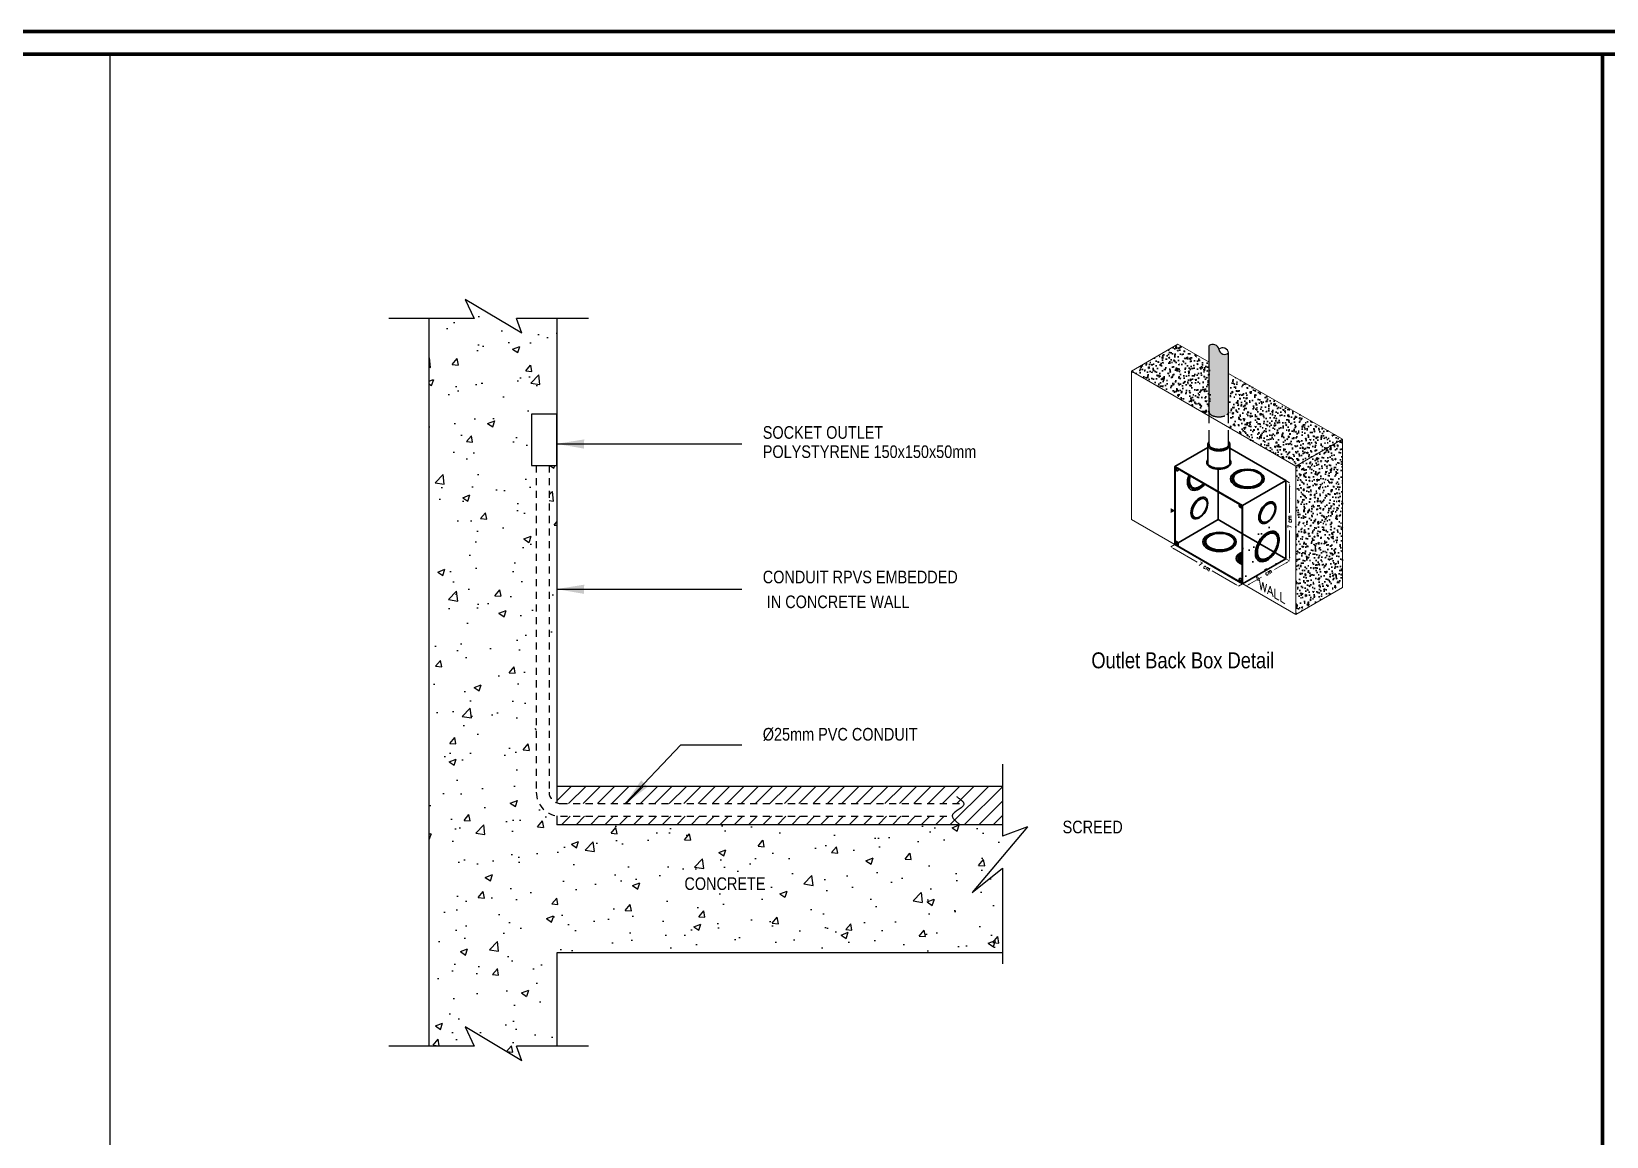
# Model space of a CAD drawing. Extents: x -508 to 92, y -98 to -31.
# Drawn here: x -456.91 to -428.89, y -50.81 to -31.14 of the extents above; entities that cross this region are included whole.
import ezdxf

# ---------------------------------------------------------------- set-up
doc = ezdxf.new("R2010")
doc.units = 0
doc.header["$MEASUREMENT"] = 0
for name, pattern in [('CENTER2', [1.125, 0.75, -0.125, 0.125, -0.125]), ('DASHED', [19.049999999999997, 12.7, -6.349999999999998]), ('HIDDEN', [0.375, 0.25, -0.125]), ('HIDDEN2', [0.1875, 0.125, -0.0625])]:
    doc.linetypes.add(name, pattern=pattern)
doc.layers.get('0').update_dxf_attribs({"linetype": 'CONTINUOUS', "lineweight": 30})
for name, color, linetype, lineweight in [('1', 1, 'CONTINUOUS', 0), ('Dim', 142, 'CONTINUOUS', 0), ('text', 72, 'CONTINUOUS', 15), ('UG-BORDER', 20, 'CONTINUOUS', 80)]:
    doc.layers.add(name, color=color, linetype=linetype, lineweight=lineweight)
for name, color, linetype in [('arch', 31, 'CONTINUOUS'), ('conduit', 5, 'HIDDEN'), ('E-P-TXT', 11, 'CONTINUOUS'), ('HATCH', 7, 'CONTINUOUS'), ('LEADEER', 6, 'CONTINUOUS'), ('POWER-EWL-B', 5, 'CONTINUOUS'), ('POWER-EWP-B', 5, 'CENTER2'), ('section-text', 3, 'CONTINUOUS'), ('TXT', 5, 'CONTINUOUS')]:
    doc.layers.add(name, color=color, linetype=linetype)
doc.styles.add('CT-G$0$ROMANC', font='romanc')
doc.styles.add('D', font='romand9.shx', dxfattribs={"width": 0.8})
doc.styles.add('TECHNIC', font='')
doc.styles.get('TECHNIC').set_extended_font_data('Technic')
pattern_1 = [(94.99999999999979, (-424.4414310652209, -38.9812797007227), (0.3836502917401128, 0.3219208181133966), [0.05216873825802901, -0.5738561208383189]), (40, (-424.4414310652209, -38.9812797007227), (-0.4382119531363176, 0.3017218274806567), [0.0417349906064236, -0.4590848966706589]), (145.4514, (-424.4094602106578, -38.95445296456498), (-0.0545611747667438, 0.6236426830091072), [0.04433660384836099, -0.4877026576347998]), (91.18419999999907, (-424.5398013815947, -38.88290938459448), (0.6063349861748553, 0.4435134083500191), [0.0782531073870442, -0.8607841812574848]), (141.6356, (-424.4892734433542, -38.84594996581626), (-0.0194060854638122, 0.9388367446445148), [0.0665049078592909, -0.7315538695942254]), (36.18420000000003, (-424.5398013815947, -38.88290938459448), (-0.0194068185390627, 0.9388367296970502), [0.0626024859096354, -0.6886273450059889]), (66, (-424.4660236444373, -38.85831680554203), (0.4916184153846274, 0.0955609394144929), [0.0521687382580293, -0.5738561208383202]), (11.00000000000002, (-424.4660236444373, -38.85831680554203), (-0.2369911655161409, 0.4763412269761187), [0.0417349906064236, -0.4590848966706589]), (116.4514, (-424.4250554383152, -38.85035342006215), (0.2546276936233813, 0.5719019631919116), [0.04433660384836099, -0.4877026576347996]), (82.50000000000001, (-424.4414310652209, -38.9812797007227), (-0.1577535243060165, 0.1697152124353776), [0, -0.4535202312564629, 0, -0.4660407284383905, 0, -0.4608238546125875]), (52.49999999999999, (-424.4414310652209, -38.9812797007227), (-0.06460085617351, 0.3233831920738202), [0, -0.2657127735275634, 0, -0.4430864836048637, 0, -0.1756347521353659]), (12.5, (-424.5511139681421, -39.09096260348036), (0.2736550586243909, 0.2514677599728381), [0, -0.1738957941934316, 0, -0.5425548778835065, 0, -0.7199285879608056]), (2.499999999999994, (-424.6002991262474, -39.14014776158541), (0.2376042456672732, 0.3360778333547612), [0, -0.2260645324514611, 0, -0.3603120855687903, 0, -0.5112536349286892])]
pattern_2 = [(94.99999999999984, (-425.148294003861, -38.80344491192628), (0.1534601166960453, 0.1287683272453586), [0.0208674953032118, -0.2295424483353296]), (40, (-425.148294003861, -38.80344491192628), (-0.175284781254527, 0.1206887309922628), [0.0166939962425694, -0.1836339586682636]), (145.4514, (-425.1355056620356, -38.79271421731579), (-0.0218244699066976, 0.2494570732036429), [0.0177346415393444, -0.1950810630539198]), (91.18419999999912, (-425.1876421303779, -38.76409678540952), (0.2425339944699421, 0.1774053633400077), [0.0313012429548177, -0.3443136725029939]), (141.6356, (-425.1674309549178, -38.74931301796377), (-0.007762434185524999, 0.3755346978578062), [0.0266019631437164, -0.2926215478376904]), (36.18420000000003, (-425.1876421303779, -38.76409678540952), (-0.0077627274156252, 0.3755346918788203), [0.0250409943638542, -0.2754509380023955]), (66, (-425.1581310357766, -38.7542597537394), (0.1966473661538512, 0.0382243757657973), [0.0208674953032118, -0.229542448335328]), (11.00000000000002, (-425.1581310357766, -38.7542597537394), (-0.0947964662064565, 0.1905364907904475), [0.0166939962425694, -0.1836339586682636]), (116.4514, (-425.1417437532295, -38.75107439959661), (0.1018510774493526, 0.2287607852767647), [0.0177346415393444, -0.1950810630539197]), (82.50000000000001, (-425.148294003861, -38.80344491192628), (-0.0631014097224067, 0.067886084974151), [0, -0.181408092502586, 0, -0.1864162913753568, 0, -0.1843295418450356]), (52.49999999999999, (-425.148294003861, -38.80344491192628), (-0.0258403424694041, 0.1293532768295281), [0, -0.1062851094110253, 0, -0.1772345934419454, 0, -0.0702539008541464]), (12.5, (-425.1921671648002, -38.8473180729475), (0.1094620234497563, 0.1005871039891353), [0, -0.0695583176773727, 0, -0.2170219511534026, 0, -0.2879714351843227]), (2.499999999999994, (-425.2118412284682, -38.86699213620584), (0.0950416982669091, 0.1344311333419046), [0, -0.0904258129805845, 0, -0.1441248342275161, 0, -0.2045014539714757])]

msp = doc.modelspace()

# ---------------------------------------------------------------- hatches: boundary and pattern name
at = {"linetype": 'Continuous'}
h = msp.add_hatch(dxfattribs=at)
h.set_pattern_fill('AR-CONC', color=8, scale=0.0278233270709491, angle=45, style=0)
h.set_pattern_definition(pattern_2)
h.paths.add_polyline_path([(-435.5930744499499, -37.24319837215319), (-435.5930744499499, -37.82370348088139), (-435.5930744499499, -38.20014051076453), (-434.4191399078034, -38.87791193479754), (-433.5904037061047, -38.39944086540997)])
h.paths.add_polyline_path([(-435.9408660386642, -37.04240080499714), (-436.5164486846076, -36.71008800914247), (-437.3451848869611, -37.18855907844815), (-435.9408660386642, -37.9993429436085), (-435.9408660386642, -37.82370348088139)])
h = msp.add_hatch(color=5)
h.set_gradient(color1=(0, 0, 255), one_color=1, tint=1, name='CYLINDER')
edge = h.paths.add_edge_path()
edge.add_arc((-435.6836534738223, -36.78292164704861), 0.1064581939172063, 188.8318570077895, 310.1898522848087, ccw=False)
edge.add_arc((-435.8973686455058, -36.82450552437206), 0.1114155322528097, 13.09277337031744, 125.9289359222895)
edge.add_line((-435.962745204523, -36.73428730918906), (-435.962745204523, -37.77424606222054))
edge.add_line((-435.962745204523, -37.77424606222054), (-435.962745204523, -37.9068760497189))
edge.add_arc((-435.8931868871734, -37.90687604971889), 0.0695583176773729, 179.9999999999981, 239.8105848661613)
edge.add_ellipse((-435.7888494103298, -37.88717671376202), major_axis=(-0.1962756012860194, 0), ratio=0.577350269189626, start_angle=44.7816991708237, end_angle=135.2183008072884)
edge.add_arc((-435.6845119343049, -37.90687604988268), 0.0695583176773729, 300.1894151147985, 359.9999999999873)
edge.add_line((-435.6149536159726, -37.90687604988268), (-435.6149536159726, -37.77424606238433))
edge.add_line((-435.6149536159726, -37.77424606222054), (-435.6149536159726, -36.86424616162585))
h = msp.add_hatch(dxfattribs=at)
h.set_pattern_fill('AR-CONC', color=8, scale=0.0278233270709491, angle=45, style=0)
h.set_pattern_definition(pattern_2)
h.paths.add_polyline_path([(-434.4191399078034, -38.87791193479754), (-433.5904037061047, -38.39944086540997), (-433.5904037061047, -41.04062001059325), (-434.4191399078034, -41.51909107998091)])
h = msp.add_hatch(dxfattribs=at)
h.set_pattern_fill('ANSI31', color=8, scale=0.0139116635354745, style=0)
h.set_pattern_definition([(45, (-424.4295144058678, -39.087064601893), (-0.0012296289529401, 0.0012296289529401), [])])
h.paths.add_polyline_path([(-436.5650040905114, -40.27214391357666), (-435.3741303512745, -40.95969518782789), (-435.3741303512745, -39.5845926396529), (-436.5650040905114, -38.89704136540166)], flags=16)
h.paths.add_polyline_path([(-436.5719599221156, -40.27615986504261), (-435.3671745190154, -40.97174304189819), (-435.3671745190154, -39.58057668826884), (-436.5719599221156, -38.88499351149514)])
h = msp.add_hatch(color=1)
h.set_gradient(color1=(255, 0, 0), color2=(255, 102, 102), one_color=1, tint=0.699999988079071, name='SPHERICAL')
edge = h.paths.add_edge_path()
edge.add_ellipse((-435.2777963978475, -39.10180053446287), major_axis=(-0.272611817081565, 0), ratio=0.5773502691896251, start_angle=0, end_angle=360)
edge = h.paths.add_edge_path(flags=16)
edge.add_ellipse((-435.2740250222297, -39.09962312967306), major_axis=(-0.2555735785139674, 0), ratio=0.5773502691896243, start_angle=0, end_angle=360)
h = msp.add_hatch(color=1)
h.set_gradient(color1=(255, 0, 0), color2=(255, 102, 102), one_color=1, tint=0.699999988079071, name='SPHERICAL')
edge = h.paths.add_edge_path()
edge.add_ellipse((-436.1362398507893, -39.62346483580707), major_axis=(-0.1064889910474862, -0.1844443429409938), ratio=0.5773502691896282, start_angle=0, end_angle=360)
edge = h.paths.add_edge_path(flags=16)
edge.add_ellipse((-436.1301780441072, -39.62696462110788), major_axis=(-0.0937103121217886, -0.1623110217880747), ratio=0.5773502691896243, start_angle=0, end_angle=360)
h = msp.add_hatch(color=1)
h.set_gradient(color1=(255, 0, 0), color2=(255, 102, 102), one_color=1, tint=0.699999988079071, name='SPHERICAL')
edge = h.paths.add_edge_path()
edge.add_ellipse((-435.7717584134198, -40.22455738259374), major_axis=(-0.272611817081565, 0), ratio=0.5773502691896251, start_angle=0, end_angle=360)
edge = h.paths.add_edge_path(flags=16)
edge.add_ellipse((-435.7679870378022, -40.22237997780393), major_axis=(-0.2555735785139674, 0), ratio=0.5773502691896243, start_angle=0, end_angle=360)
h = msp.add_hatch()
h.set_pattern_fill('AR-CONC', color=8, scale=0.0695583176773727, angle=45, style=0)
h.set_pattern_definition(pattern_1)
edge = h.paths.add_edge_path(flags=17)
edge.add_ellipse((-434.9816431907312, -40.05357324847486), major_axis=(-0.1135875307976294, -0.1967393744477878), ratio=0.577350269189626, start_angle=17.33090495628572, end_angle=342.6690950437149)
edge.add_line((-435.1239104462993, -40.22184515370229), (-435.0562373071176, -40.26091625845961))
h = msp.add_hatch()
h.set_pattern_fill('AR-CONC', color=8, scale=0.0695583176773727, angle=45, style=0)
h.set_pattern_definition(pattern_1)
edge = h.paths.add_edge_path()
edge.add_ellipse((-434.9816431907312, -40.49045316634821), major_axis=(-0.1135875307976294, -0.1967393744477878), ratio=0.577350269189626, start_angle=224.6957614695059, end_angle=495.304238530494, ccw=False)
edge.add_line((-434.9807902174624, -40.30447565610496), (-435.0562373071176, -40.2609162585415))
edge.add_ellipse((-434.9816431907312, -40.05357324847486), major_axis=(-0.1135875307976294, -0.1967393744477878), ratio=0.577350269189626, start_angle=342.66909504371483, end_angle=377.33090495628574, ccw=False)
edge.add_line((-435.1239104462993, -40.22184515370229), (-435.3671745190154, -40.08139657538207))
edge.add_line((-435.3671745190154, -40.08139657562766), (-435.3671745190154, -40.97174304189803))
edge.add_line((-435.3671745190154, -40.97174304189803), (-434.5961118616274, -40.52656980851713))
edge.add_line((-434.5961118616277, -40.52656980851722), (-434.8210084284175, -40.39672571519829))
h = msp.add_hatch(color=1)
h.set_gradient(color1=(255, 0, 0), color2=(255, 102, 102), one_color=1, tint=0.699999988079071, name='SPHERICAL')
edge = h.paths.add_edge_path()
edge.add_ellipse((-435.2645098988473, -40.51598718482499), major_axis=(-0.1874206242435759, 0), ratio=0.5773502691896262, start_angle=305.7952205277658, end_angle=414.2047794722342)
edge.add_line((-435.3741303512745, -40.60375552951215), (-435.3741303512745, -40.42821884030153))
at = {"layer": 'arch'}
h = msp.add_hatch(dxfattribs=at)
h.set_pattern_fill('AR-CONC', color=22, scale=0.1823429562921717, style=0)
h.set_pattern_definition([(50, (79.80600985150373, -813.41714578378), (1.30787342126084, -0.114424098063718), [0.1367572172191287, -1.504329389410413]), (355, (79.80600985150373, -813.41714578378), (-0.253003283604758, 1.371569373585765), [0.1094057737753031, -1.203463511528333]), (100.4514, (79.91499930019097, -813.4266811167063), (1.05487110904491, 1.257144442841152), [0.1162257467922461, -1.278483254830156]), (46.18419999999995, (79.80600985150373, -813.0524598710724), (1.946038878827573, -0.3018122639531949), [0.2051358258286929, -2.256494084115621]), (96.63559999999987, (79.96817974176359, -813.0776109949085), (1.704291608657899, 1.776235323570223), [0.1743386256586582, -1.917724575909069]), (351.1842000000001, (79.80600985150373, -813.0524598710724), (1.70429022209457, 1.776236654719175), [0.1641086606629548, -1.8051952672925]), (20.99999999999998, (79.98835280793935, -813.1436313492904), (1.088417965149256, -0.7341471878299246), [0.1367572172191287, -1.504329389410413]), (326, (79.98835280793935, -813.1436313492904), (0.4436683693379227, 1.322260029692445), [0.109405773775303, -1.203463511528333]), (71.45140000000002, (80.07905426624892, -813.2048103395722), (1.532086780391282, 0.5881116426447527), [0.1162257467922467, -1.278483254830165]), (37.49999999999999, (79.80600985150373, -813.41714578378), (0.0221726396663986, 0.6070084943909544), [0, -1.188876075024958, 0, -1.22169780715755, 0, -1.208022085435637]), (7.499999999999996, (79.80600985150373, -813.41714578378), (0.4796887716761558, 0.719181975408857), [0, -0.696550093036096, 0, -1.161524631581133, 0, -0.4604159646377338]), (327.5, (79.39938505906434, -813.41714578378), (0.9733876114676612, -0.0411272199083757), [0, -0.4558573907304296, 0, -1.422275059078937, 0, -1.887249597623975]), (317.5, (79.21704210279267, -813.41714578378), (1.063398901865977, 0.1825343841805043), [0, -0.592614607949558, 0, -0.9445365135934488, 0, -1.340220728747461])])
h.paths.add_polyline_path([(-447.9339209028876, -38.86567433738185), (-448.0211644386502, -38.86567433738185), (-448.0211644386502, -37.95395955593996), (-447.5653070480523, -37.95395955593996), (-447.5653070480523, -36.25131663482681), (-448.2838892717688, -36.25131663482681), (-448.1879490187858, -36.51321642908624), (-449.201764039356, -35.91125198599634), (-449.0363275386997, -36.25131663482681), (-449.8445940016977, -36.25131663482681), (-449.8445940016977, -49.20103545248378), (-449.0363275386997, -49.20103545248378), (-449.201764039356, -48.86097080365323), (-448.1879490187858, -49.46293524690698), (-448.2838892717688, -49.20103545248378), (-447.5653070480523, -49.20103545248378), (-447.5653070480523, -47.54100997945989), (-439.6404823781862, -47.54100997945989), (-439.6404823781862, -46.036205479758), (-440.1754747096865, -46.46766777908815), (-439.1911491986443, -45.29935355932501), (-439.6404823781862, -45.46429328521554), (-439.6404823781862, -45.2617230258143), (-447.5653070480523, -45.2617230258143), (-447.5653070480523, -45.1054210868792, -0.3737130491059632), (-447.9339209028876, -44.68112132944071)])
h.paths.add_polyline_path([(-447.5653070480523, -38.86567433738185), (-447.7059922076705, -38.86567433738185), (-447.7059922076705, -44.68112132944071, 0.3279448362681312), (-447.5653070480523, -44.87254800278789)], flags=17)
h.paths.add_polyline_path([(-445.2220433051755, -46.46816572554379), (-443.877915227111, -46.46816572554379), (-443.877915227111, -46.19465129113577), (-445.2220433051755, -46.19465129113577)], flags=24)
h = msp.add_hatch(dxfattribs=at)
h.set_pattern_fill('ANSI31', color=256, scale=0.0569821738413037, style=0)
h.set_pattern_definition([(45, (-482.951035125406, -44.39869050711189), (-0.1279286288575485, 0.1279286288575485), [])])
edge = h.paths.add_edge_path()
edge.add_line((-439.6404823781862, -44.57793693967146), (-446.0599725477753, -44.57793693967146))
edge.add_line((-446.0599725477753, -44.57793693967146), (-446.346202851294, -44.88169858145451))
edge.add_line((-446.346202851294, -44.88169858145451), (-440.3280844357431, -44.88169858145451))
edge.add_spline(control_points=[(-440.3280844357431, -44.88169858145451), (-440.3265772678396, -44.88780362363596), (-440.3228405351645, -44.9594702975537), (-440.5285070923262, -45.02740000956862), (-440.532905010466, -45.10306356466813), (-440.5320969645101, -45.10962727675357)], knot_values=[116.6264588697041, 116.6264588697041, 116.6264588697041, 116.6264588697041, 134.6570537592188, 330.2516487712443, 348.5733283204503, 348.5733283204503, 348.5733283204503, 348.5733283204503], degree=3, periodic=0)
edge.add_line((-440.5320969645101, -45.10962727675357), (-447.5054149563119, -45.10962727675357))
edge.add_arc((-447.5054149563117, -44.68112132944071), 0.4285059472866699, 261.9654874948453, 269.9999999999993, ccw=False)
edge.add_line((-447.5653070480523, -45.1054210868792), (-447.5653070480523, -45.26172302581422))
edge.add_line((-447.5653070480523, -45.2617230258143), (-439.6404823781862, -45.2617230258143))
edge.add_line((-439.6404823781862, -45.2617230258143), (-439.6404823781862, -44.57793693975336))
h.paths.add_polyline_path([(-446.0599725477753, -44.57793693967146), (-447.5653070480523, -44.57793693967146), (-447.5653070480523, -44.87254800278789, 0.0759515309816947), (-447.5054149563117, -44.88169858145451), (-446.346202851294, -44.88169858145451)], flags=16)

# ---------------------------------------------------------------- linework, layer by layer
at = {"color": 1, "linetype": 'DASHED', "ltscale": 10}
for p, q in [((-435.9851250117984, -38.54618421779178, 3.080453551e-07), (-436.5719599221156, -38.88499351149514, 3.080453551e-07)), ((-434.5961118616277, -39.13540345513371, 3.080453551e-07), (-435.5925738095162, -38.56009588124532, 3.080453551e-07)), ((-435.3671745190154, -39.58057668826884, 3.080453551e-07), (-434.5961118616277, -39.13540345513371, 3.080453551e-07)), ((-434.5961118616277, -39.13540345513371, 3.080453551e-07), (-434.5961118616277, -40.52656980851736, 3.080453551e-07)), ((-434.5961118616277, -40.52656980851736, 3.080453551e-07), (-435.3671745190154, -40.97174304189819, 3.080453551e-07))]:
    msp.add_line(p, q, dxfattribs=at)
at = {"color": 2, "linetype": 'DASHED', "ltscale": 10}
for p, q in [((-435.9851250117984, -38.4956922809071, 3.080453551e-07), (-435.9851250117984, -38.84412124571026, 3.080453551e-07)), ((-435.5925738095162, -38.4956922809071, 3.080453551e-07), (-435.5925738095162, -38.84597555168627, 3.080453551e-07))]:
    msp.add_line(p, q, dxfattribs=at)
at = {"color": 5}
for p, q in [((-436.5325881475586, -38.96050353688028, 3.080453551e-07), (-436.5650040905114, -38.94178818333212, 3.080453551e-07)), ((-436.5117206519278, -38.91102497571374, 3.080453551e-07), (-436.5117206519278, -38.94845568272807, 3.080453551e-07)), ((-435.4274137898584, -39.58251244434683, 3.080453551e-07), (-435.4274137898584, -39.53704983481012, 3.080453551e-07)), ((-435.4135021259954, -39.60660815248743, 3.080453551e-07), (-435.3741303512745, -39.62933945741966, 3.080453551e-07)), ((-436.5256323159547, -40.23334880343572, 3.080453551e-07), (-436.5650040905114, -40.21061749858549, 3.080453551e-07)), ((-436.5117206519278, -40.25744451157642, 3.080453551e-07), (-436.5117206519278, -40.30290712119503, 3.080453551e-07)), ((-435.4274137898584, -40.92893198020951, 3.080453551e-07), (-435.4274137898584, -40.89150127327705, 3.080453551e-07)), ((-435.3741303512745, -40.89816877275484, 3.080453551e-07), (-435.4065462945552, -40.87945341928865, 3.080453551e-07))]:
    msp.add_line(p, q, dxfattribs=at)
at = {"color": 8, "linetype": 'DASHED', "ltscale": 10}
for p, q in [((-435.800897264564, -39.31338714740589, 3.080453551e-07), (-435.800897264564, -38.9353332571781, 3.080453551e-07)), ((-435.3671745190154, -40.08139657562783, 3.080453551e-07), (-434.5961118616277, -40.52656980851736, 3.080453551e-07))]:
    msp.add_line(p, q, dxfattribs=at)
at = {"color": 5, "linetype": 'Continuous', "ltscale": 10, "elevation": 3.080453551e-07}
for points in [[(-436.5719599221156, -40.27615986504261), (-435.3671745190154, -40.97174304189819), (-435.3671745190154, -39.58057668826884), (-436.5719599221156, -38.88499351149514)], [(-436.5650040905114, -40.27214391357666), (-435.3741303512745, -40.95969518782789), (-435.3741303512745, -39.5845926396529), (-436.5650040905114, -38.89704136540166)]]:
    msp.add_lwpolyline(points, close=True, dxfattribs=at)
at = {"color": 1, "linetype": 'Continuous', "ltscale": 10, "elevation": 3.080453551e-07}
for points in [[(-435.800897264564, -39.33016674463029), (-435.800897264564, -39.83098663190738), (-436.5154482710216, -40.2435328480409)], [(-435.3671745190154, -40.08139657562783), (-435.800897264564, -39.83098663190738), (-436.5154482710216, -40.2435328480409)]]:
    msp.add_lwpolyline(points, dxfattribs=at)
at = {"color": 2, "linetype": 'DASHED', "ltscale": 10}
for centre, start, end in [((-435.8931868871734, -38.48689300826, 3.080453551e-07), 180, 239.8105848587781), ((-435.6845119343049, -38.48689300826, 3.080453551e-07), 300.1894151114719, 0)]:
    msp.add_arc(centre, 0.0695583176773727, start, end, dxfattribs=at)
at = {"color": 5}
for centre, radius, start, end in [((-436.5256323159547, -38.94845568272807, 3.080453551e-07), 0.0139116635354745, 240.0000000016071, 0), ((-435.3995904621322, -39.58251244434683, 3.080453551e-07), 0.0278233270709491, 180, 240.0000000016071), ((-436.5395439789988, -40.25744451157642, 3.080453551e-07), 0.0278233270709491, 0, 60.00000000160713), ((-435.4135021259954, -40.89150127327705, 3.080453551e-07), 0.0139116635354745, 60.00000000160713, 180)]:
    msp.add_arc(centre, radius, start, end, dxfattribs=at)
at = {"color": 2, "linetype": 'DASHED', "ltscale": 10}
for centre, major_axis, ratio, start_param, end_param in [((-435.7888494103298, -38.4956922809071, 3.080453551e-07), (-0.1962756012860194, 0), 0.577350269189626, 5.800986985094098, 9.90697628321633), ((-435.7888494103298, -38.46719367246698, 3.080453551e-07), (-0.1962756012860194, 0), 0.577350269189626, 0.7815880951684889, 2.360004558039288), ((-435.788104220746, -38.79246356247099, 3.080453551e-07), (-0.2163856298084922, 0), 0.5773502691896253, 0.4262859853416955, 2.698943551402114)]:
    msp.add_ellipse(centre, major_axis=major_axis, ratio=ratio, start_param=start_param, end_param=end_param, dxfattribs=at)
at = {"color": 5}
for centre in [(-436.5453182028237, -38.91435872549357, 3.080453551e-07), (-435.3938162383074, -39.57917869481268, 3.080453551e-07), (-436.5453182028237, -40.26077826135626, 3.080453551e-07), (-435.3938162383074, -40.92559823051156, 3.080453551e-07)]:
    msp.add_ellipse(centre, major_axis=(0.0085308430338163, -0.0147758535659648), ratio=0.5773502691896255, dxfattribs=at)
at = {"color": 2, "linetype": 'Continuous', "ltscale": 10}
for centre, major_axis, ratio, start_param, end_param in [((-435.7888494103298, -38.81256726012879, 3.080453551e-07), (-0.2129779820949725, 0), 0.5773502691896261, 5.884512355848866, 9.823450911703512), ((-436.1362398507893, -39.03917496723538, 3.080453551e-07), (-0.1490845874664815, -0.2582220801173906), 0.577350269189626, 5.02355743470196, 7.542813179657212), ((-436.1337191577067, -39.03771964450458, 3.080453551e-07), (-0.136305908540782, -0.2360887589644722), 0.5773502691896271, 5.063691631593437, 7.502678982765733), ((-436.1307819195427, -39.03602382910972, 3.080453551e-07), (-0.1277867892569838, -0.2213332115291924), 0.5773502691896235, 5.100623953324259, 7.465746661034911), ((-435.2707916869442, -40.5196139767496, 3.080453551e-07), (-0.2129779820949725, 0), 0.5773502691896267, 5.218990242490847, 7.347380371868326), ((-435.2645098988473, -40.51598718482516, 3.080453551e-07), (-0.1874206242435758, 0), 0.5773502691896262, 5.337133435071666, 7.229237179287506)]:
    msp.add_ellipse(centre, major_axis=major_axis, ratio=ratio, start_param=start_param, end_param=end_param, dxfattribs=at)
for centre, major_axis, ratio in [((-435.2828395411783, -39.10471219420997, 3.080453551e-07), (-0.2981691749329618, 0), 0.5773502691896252), ((-435.2777963978475, -39.10180053446302, 3.080453551e-07), (-0.272611817081565, 0), 0.5773502691896251), ((-435.2740250222297, -39.09962312967323, 3.080453551e-07), (-0.2555735785139674, 0), 0.5773502691896243), ((-436.1362398507893, -39.62346483580723, 3.080453551e-07), (-0.1064889910474863, -0.1844443429409936), 0.5773502691896282), ((-436.1301780441072, -39.62696462110804, 3.080453551e-07), (-0.0937103121217882, -0.1623110217880741), 0.5773502691896243), ((-435.776801555932, -40.2274690426684, 3.080453551e-07), (-0.2981691749329618, 0), 0.5773502691896252), ((-435.7717584134198, -40.2245573825939, 3.080453551e-07), (-0.272611817081565, 0), 0.5773502691896251), ((-435.7679870378022, -40.2223799778041, 3.080453551e-07), (-0.2555735785139674, 0), 0.5773502691896243)]:
    msp.add_ellipse(centre, major_axis=major_axis, ratio=ratio, dxfattribs=at)
at = {"color": 2, "linetype": 'DASHED', "ltscale": 10}
for centre, major_axis, ratio in [((-434.9274278474148, -39.70639164211929, 3.080453551e-07), (-0.1064889910474863, -0.1844443429409936), 0.5773502691896282), ((-434.9213660408964, -39.70989142782958, 3.080453551e-07), (-0.0937103121217882, -0.1623110217880741), 0.5773502691896243), ((-434.9274278474148, -40.30746110799742, 3.080453551e-07), (-0.1490845874664815, -0.2582220801173906), 0.577350269189626), ((-434.9249071538408, -40.30600578502085, 3.080453551e-07), (-0.136305908540782, -0.2360887589644722), 0.5773502691896271), ((-434.9219699153492, -40.30430996970797, 3.080453551e-07), (-0.1277867892569838, -0.2213332115291924), 0.5773502691896235)]:
    msp.add_ellipse(centre, major_axis=major_axis, ratio=ratio, dxfattribs=at)
at = {"layer": '1', "color": 2, "linetype": 'Continuous'}
for p, q in [((-434.4191399078034, -38.87791193479769, 3.080453551e-07), (-437.3451848869611, -37.18855907844831, 3.080453551e-07)), ((-437.3451848869611, -39.8297382234679, 3.080453551e-07), (-437.3451848869611, -37.18855907844831, 3.080453551e-07)), ((-433.5904037061047, -38.39944086541013, 3.080453551e-07), (-433.5904037061047, -41.04062001059342, 3.080453551e-07)), ((-434.4191399078034, -38.87791193479769, 3.080453551e-07), (-434.4191399078034, -41.51909107998107, 3.080453551e-07)), ((-434.4191399078034, -38.87791193479769, 3.080453551e-07), (-434.4191399078034, -41.51909107998107, 3.080453551e-07)), ((-434.4191399078034, -41.51909107998107, 3.080453551e-07), (-437.3451848869611, -39.8297382234679, 3.080453551e-07)), ((-433.5904037061047, -41.04062001059342, 3.080453551e-07), (-434.4191399078034, -41.51909107998107, 3.080453551e-07))]:
    msp.add_line(p, q, dxfattribs=at)
at = {"layer": '1', "color": 2, "linetype": 'Continuous', "elevation": 3.080453551e-07}
for points in [[(-435.962745204523, -37.02976886261368), (-436.5164486846076, -36.71008800914264), (-437.3451848869611, -37.18855907844831)], [(-434.4191399078034, -38.87791193479769), (-433.5904037061047, -38.39944086541013), (-435.6149536159726, -37.23056642976972)]]:
    msp.add_lwpolyline(points, dxfattribs=at)
at = {"layer": 'arch'}
for p, q in [((-448.1879490187858, -36.5132164290864, 3.080453551e-07), (-449.201764039356, -35.91125198599652, 3.080453551e-07)), ((-449.201764039356, -35.91125198599652, 3.080453551e-07), (-449.0363275386997, -36.25131663482698, 3.080453551e-07)), ((-449.0363275386997, -36.25131663482698, 3.080453551e-07), (-450.5555852882143, -36.25131663482698, 3.080453551e-07)), ((-449.8445940016977, -36.25131663482698, 3.080453551e-07), (-449.8445940016977, -49.20103545248394, 3.080453551e-07)), ((-448.1879490187858, -36.5132164290864, 3.080453551e-07), (-448.2838892717688, -36.25131663482698, 3.080453551e-07)), ((-447.0022293721833, -36.25131663482698, 3.080453551e-07), (-448.2838892717688, -36.25131663482698, 3.080453551e-07)), ((-447.5653070480523, -36.25131663482698, 3.080453551e-07), (-447.5653070480523, -44.87254800278806, 3.080453551e-07)), ((-439.6404823781862, -44.18263338538436, 3.080453551e-07), (-439.6404823781862, -45.4642932852157, 3.080453551e-07)), ((-439.6404823781862, -44.57793693967163, 3.080453551e-07), (-447.5653070480523, -44.57793693967163, 3.080453551e-07)), ((-447.5653070480523, -45.10542108687936, 3.080453551e-07), (-447.5653070480523, -45.26172302581445, 3.080453551e-07)), ((-439.6404823781862, -45.26172302581445, 3.080453551e-07), (-447.5653070480523, -45.26172302581445, 3.080453551e-07)), ((-439.1911491986443, -45.29935355932517, 3.080453551e-07), (-440.1754747096865, -46.46766777908829, 3.080453551e-07)), ((-439.1911491986443, -45.29935355932517, 3.080453551e-07), (-439.6404823781862, -45.4642932852157, 3.080453551e-07)), ((-440.1754747096865, -46.46766777908829, 3.080453551e-07), (-439.6404823781862, -46.03620547975815, 3.080453551e-07)), ((-439.6404823781862, -46.03620547975815, 3.080453551e-07), (-439.6404823781862, -47.73598930157895, 3.080453551e-07)), ((-439.6404823781862, -47.54100997946004, 3.080453551e-07), (-447.5653070480523, -47.54100997946004, 3.080453551e-07)), ((-447.5653070480523, -47.54100997946004, 3.080453551e-07), (-447.5653070480523, -49.20103545248394, 3.080453551e-07)), ((-448.1879490187858, -49.46293524690715, 3.080453551e-07), (-449.201764039356, -48.86097080365347, 3.080453551e-07)), ((-449.201764039356, -48.86097080365347, 3.080453551e-07), (-449.0363275386997, -49.20103545248394, 3.080453551e-07)), ((-449.0363275386997, -49.20103545248394, 3.080453551e-07), (-450.5555852882143, -49.20103545248394, 3.080453551e-07)), ((-448.1879490187858, -49.46293524690715, 3.080453551e-07), (-448.2838892717688, -49.20103545248394, 3.080453551e-07)), ((-447.0022293721833, -49.20103545248394, 3.080453551e-07), (-448.2838892717688, -49.20103545248394, 3.080453551e-07))]:
    msp.add_line(p, q, dxfattribs=at)
at = {"layer": 'conduit', "linetype": 'Continuous'}
for p, q in [((-435.962745204523, -37.91482752756268, 3.080453551e-07), (-435.962745204523, -36.73428730918921, 3.080453551e-07)), ((-435.6149536159726, -37.90687604988285, 3.080453551e-07), (-435.6149536159726, -36.86424616162601, 3.080453551e-07))]:
    msp.add_line(p, q, dxfattribs=at)
at = {"layer": 'conduit'}
for p, q in [((-435.962745204523, -38.48689300826, 3.080453551e-07), (-435.962745204523, -37.91482752756268, 3.080453551e-07)), ((-435.6149536159726, -38.48689300826, 3.080453551e-07), (-435.6149536159726, -37.90687604988285, 3.080453551e-07))]:
    msp.add_line(p, q, dxfattribs=at)
at = {"layer": 'conduit', "color": 81, "linetype": 'HIDDEN2'}
for p, q in [((-447.9339209028876, -38.865674337382, 3.080453551e-07), (-447.9339209028876, -44.68112132944087, 3.080453551e-07)), ((-447.7059922076705, -38.865674337382, 3.080453551e-07), (-447.7059922076705, -44.68112132944087, 3.080453551e-07)), ((-447.5054149563117, -44.88169858145468, 3.080453551e-07), (-440.3280844357431, -44.88169858145468, 3.080453551e-07)), ((-447.5054149563117, -45.10962727675372, 3.080453551e-07), (-440.5320969645101, -45.10962727675372, 3.080453551e-07))]:
    msp.add_line(p, q, dxfattribs=at)
at = {"layer": 'conduit', "linetype": 'Continuous'}
for centre, radius, start, end in [((-435.8973686455058, -36.82450552437223, 3.080453551e-07), 0.1114155322528103, 13.09277337422941, 125.9289359188846), ((-435.7198644206144, -36.87982818711283, 3.080453551e-07), 0.1060616629596809, 8.448175416554557, 130.5735338787113), ((-435.6836534738223, -36.78292164704878, 3.080453551e-07), 0.1064581939172063, 188.8318570067864, 310.1898522832446)]:
    msp.add_arc(centre, radius, start, end, dxfattribs=at)
at = {"layer": 'conduit'}
for centre, start, end in [((-435.8931868871734, -37.90687604971906, 3.080453551e-07), 180, 239.8105848587781), ((-435.6845119343049, -37.90687604988285, 3.080453551e-07), 300.1894151114719, 0)]:
    msp.add_arc(centre, 0.0695583176773727, start, end, dxfattribs=at)
at = {"layer": 'conduit', "color": 81, "linetype": 'HIDDEN2'}
for radius in [0.4285059472866699, 0.2005772519213889]:
    msp.add_arc((-447.5054149563117, -44.68112132944087, 3.080453551e-07), radius, 180, 270, dxfattribs=at)
at = {"layer": 'conduit'}
msp.add_ellipse((-435.7888494103298, -37.88717671376217, 3.080453551e-07), major_axis=(-0.1962756012860194, 0), ratio=0.577350269189626, start_param=0.7815880951684889, end_param=2.360004558039288, dxfattribs=at)
at = {"layer": 'Dim', "color": 8, "ltscale": 0.03}
for p, q in [((-434.5961118616277, -39.13540345513371, 3.080453551e-07), (-434.5297899288892, -39.17369444064595, 3.080453551e-07)), ((-436.5719599221156, -40.27615986504261, 3.080453551e-07), (-436.644062276425, -40.31778817846482, 3.080453551e-07)), ((-434.5961118616277, -40.52656980851736, 3.080453551e-07), (-434.5297899288892, -40.56486079419342, 3.080453551e-07)), ((-434.5961118616277, -40.52656980851736, 3.080453551e-07), (-434.5297899288892, -40.56486079419342, 3.080453551e-07)), ((-435.3671745190154, -40.97174304189819, 3.080453551e-07), (-435.4392768733251, -41.0133713551566, 3.080453551e-07)), ((-435.3671745190154, -40.97174304189819, 3.080453551e-07), (-435.300852587096, -41.01003402732857, 3.080453551e-07))]:
    msp.add_line(p, q, dxfattribs=at)
at = {"layer": 'Dim', "ltscale": 0.03}
for p, q in [((-434.5297899288892, -39.24325275832335, 3.080453551e-07), (-434.5297899288892, -39.71227455761294, 3.080453551e-07)), ((-434.5297899288892, -40.49530247651602, 3.080453551e-07), (-434.5297899288892, -40.0262806773902, 3.080453551e-07)), ((-436.5838230064011, -40.35256733722158, 3.080453551e-07), (-436.1776382133177, -40.58707823694827, 3.080453551e-07)), ((-434.5900291987494, -40.59963995303208, 3.080453551e-07), (-434.7977112541443, -40.7195452434109, 3.080453551e-07)), ((-435.499516143185, -40.97859219631795, 3.080453551e-07), (-435.9057009364324, -40.74408129683694, 3.080453551e-07)), ((-435.240613316253, -40.97525486848989, 3.080453551e-07), (-435.0329312618406, -40.85534957802917, 3.080453551e-07))]:
    msp.add_line(p, q, dxfattribs=at)
for points in [[(-434.5413829818355, -39.24325275832335, 3.080453551e-07), (-434.5181968759431, -39.24325275832335, 3.080453551e-07), (-434.5297899288892, -39.17369444064595, 3.080453551e-07)], [(-436.5780264792729, -40.34252745896611, 3.080453551e-07), (-436.5896195327103, -40.36260721547697, 3.080453551e-07), (-436.644062276425, -40.31778817846482, 3.080453551e-07)], [(-434.5958257252227, -40.5896000746129, 3.080453551e-07), (-434.5842326724401, -40.60967983128754, 3.080453551e-07), (-434.5297899288892, -40.56486079419342, 3.080453551e-07)], [(-434.5413829818355, -40.49530247651602, 3.080453551e-07), (-434.5181968759431, -40.49530247651602, 3.080453551e-07), (-434.5297899288892, -40.56486079419342, 3.080453551e-07)], [(-435.4937196168759, -40.9685523179806, 3.080453551e-07), (-435.5053126698222, -40.98863207481902, 3.080453551e-07), (-435.4392768733251, -41.0133713551566, 3.080453551e-07)], [(-435.2464098435448, -40.96521499015262, 3.080453551e-07), (-435.2348167899436, -40.98529474682726, 3.080453551e-07), (-435.300852587096, -41.01003402732857, 3.080453551e-07)]]:
    msp.add_solid(points, dxfattribs=at)
at = {"layer": 'E-P-TXT', "color": 4}
for p, q in [((-455.5189934813761, -31.54667933604642), (-455.5189934813761, -97.2724499763276)), ((-428.9603283076311, -33.24224822666041), (-428.9603283076311, -94.4790902276438))]:
    msp.add_line(p, q, dxfattribs=at)
at = {"layer": 'HATCH', "linetype": 'Continuous', "ltscale": 4}
for p, q in [((-435.1075022864268, -39.11174564046779, 3.080453551e-07), (-435.1075022864268, -39.11174564046779, 3.080453551e-07)), ((-434.5127701194955, -39.45511441719626, 3.080453551e-07), (-434.5127701194955, -39.45511441719626, 3.080453551e-07)), ((-434.5127701194955, -39.45511441719626, 3.080453551e-07), (-434.5127701194955, -39.45511441719626, 3.080453551e-07)), ((-434.8147049528771, -40.72936562065504, 3.080453551e-07), (-434.8147049528771, -40.72936562065504, 3.080453551e-07))]:
    msp.add_line(p, q, dxfattribs=at)
at = {"layer": 'LEADEER'}
for p, q in [((-447.5744641368171, -38.48167967489201, 3.080453551e-07), (-444.2743846306146, -38.48167967489201, 3.080453551e-07)), ((-447.5744641368171, -41.06732426587934, 3.080453551e-07), (-444.2743846306146, -41.06732426587934, 3.080453551e-07)), ((-446.3495657183108, -44.88526742071006, 3.080453551e-07), (-445.36389299245, -43.83922316218063, 3.080453551e-07)), ((-445.36389299245, -43.83922316218063, 3.080453551e-07), (-444.2743846306146, -43.83922316218063, 3.080453551e-07))]:
    msp.add_line(p, q, dxfattribs=at)
at = {"layer": 'LEADEER', "extrusion": (0, 0, -1)}
for points in [[(447.0826728895702, -38.56688034882925, -3.080453551e-07), (447.5744641368171, -38.48167967489201, -3.080453551e-07), (447.0816235495134, -38.40277504301612, -3.080453551e-07)], [(447.0826728895702, -41.15252493965281, -3.080453551e-07), (447.5744641368171, -41.06732426587934, -3.080453551e-07), (447.0816235495134, -40.98841963383968, -3.080453551e-07)], [(445.9498073614701, -44.58641789018687, -3.080453551e-07), (446.3495657183108, -44.88526742071006, -3.080453551e-07), (446.0683400930818, -44.47292056000565, -3.080453551e-07)]]:
    msp.add_solid(points, dxfattribs=at)
at = {"layer": 'POWER-EWL-B', "color": 3, "elevation": 3.080453551e-07}
msp.add_lwpolyline([(-448.0211644386502, -38.865674337382), (-447.5653070480523, -38.865674337382), (-447.5653070480523, -37.95395955594012), (-448.0211644386502, -37.95395955594012)], close=True, dxfattribs=at)
at = {"layer": 'POWER-EWP-B'}
msp.add_spline([(-440.4570544684857, -44.75853209082925, 3.080453551e-07), (-440.3273225118024, -44.89983653302883, 3.080453551e-07), (-440.5307924877526, -45.0901980442049, 3.080453551e-07), (-440.4063515185652, -45.25103154289371, 3.080453551e-07)], degree=3, dxfattribs=at)
at = {"layer": 'section-text', "elevation": 3.080453551e-07}
msp.add_lwpolyline([(-436.5669365354413, -39.67026848747679, 0, 0.0888411022033389, 0), (-436.6459607810825, -39.66992300993311, 0.0888411022033389, 0.0888411022033389, 0)], format="xyseb", dxfattribs=at)
at = {"layer": 'UG-BORDER'}
for p, q in [((-412.3772351703779, -31.14221364977068), (-508.3772351703777, -31.14221364977068)), ((-412.7817008566537, -31.54667933604642), (-507.9727694841055, -31.54667933604642)), ((-428.9603283076311, -97.43774796349676), (-428.9603283076311, -31.54667933604642))]:
    msp.add_line(p, q, dxfattribs=at)

# ---------------------------------------------------------------- texts
at = {"layer": 'Dim', "ltscale": 0.03, "char_height": 0.0695583176773727, "attachment_point": 5, "style": 'D'}
for insert, rotation in [((-434.5297899288892, -39.86927761741973, 3.080453551e-07), 90), ((-436.0416695743835, -40.66557976676977, 3.080453551e-07), 329.99999999999994)]:
    msp.add_mtext('\\A1;7 cm', dxfattribs=dict(at, insert=insert, rotation=rotation))
at = {"layer": 'Dim', "ltscale": 0.03, "insert": (-434.9870019362549, -40.81409847499096, 3.080453551e-07), "char_height": 0.0695583176773727, "width": 0.4597475784895615, "attachment_point": 5, "rotation": 29.999999999999954, "style": 'D'}
msp.add_mtext('\\A1;5   cm', dxfattribs=at)
at = {"layer": 'text', "linetype": 'Continuous', "style": 'CT-G$0$ROMANC', "oblique": 329.9999999999999, "width": 1.199999999999999}
msp.add_text('WALL', height=0.1391166353547453, rotation=330.0000000000033, dxfattribs=at).set_placement((-435.0793487817557, -41.05939931833335, 3.080453557e-07))
at = {"layer": 'TXT', "color": 7, "style": 'TECHNIC'}
for s, height, p in [('SOCKET OUTLET', 0.2243673095001331, (-443.9040005007024, -38.39126914228178, 3.080453551e-07)), ('POLYSTYRENE 150x150x50mm', 0.2243673095001331, (-443.9040005007024, -38.7335057900929, 3.080453551e-07)), ('CONDUIT RPVS EMBEDDED ', 0.2243673095001331, (-443.9040005007024, -40.96422374411767, 3.080453551e-07)), (' IN CONCRETE WALL', 0.2243673095001331, (-443.9040005007024, -41.40583559129543, 3.080453551e-07)), ('Outlet Back Box Detail', 0.2839648760861061, (-438.057508008012, -42.47701863746182, 3.080453551e-07)), ('%%C25mm PVC CONDUIT', 0.2243673095001331, (-443.9040005007024, -43.76265787694842, 3.080453551e-07)), ('SCREED', 0.2243673095001331, (-438.5695398560502, -45.41355818437438, 3.080453551e-07)), (' CONCRETE ', 0.2243673095001331, (-445.3692201201159, -46.42257998651686, 3.080453551e-07))]:
    msp.add_text(s, height=height, dxfattribs=at).set_placement(p)

doc.saveas('drawing.dxf')
